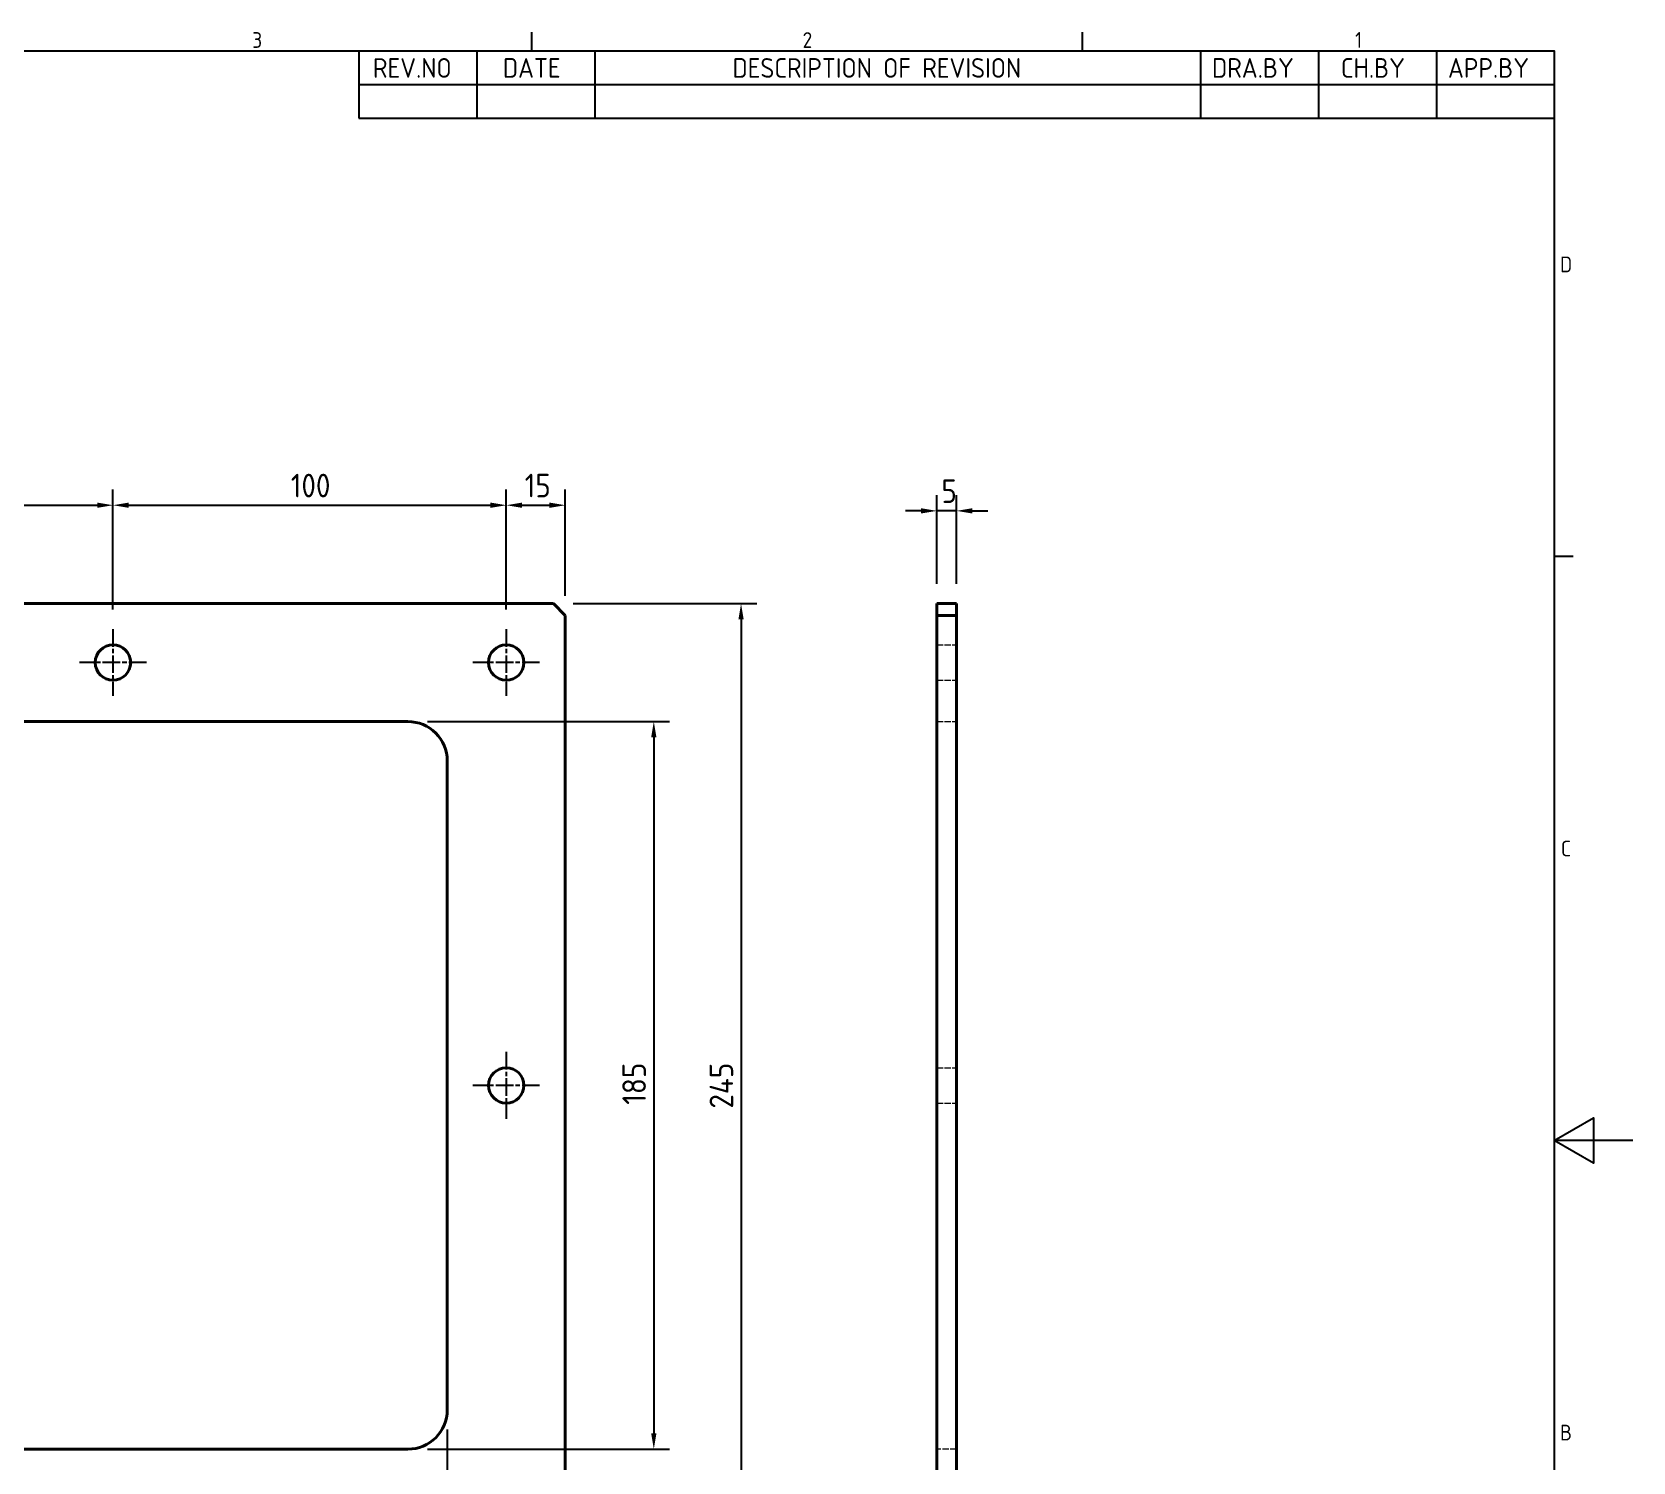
# Model space of a CAD drawing. Header units: millimetres. Extents: x 0 to 840, y 0 to 594.
# Drawn here: x 432.9 to 840, y 215.2 to 578.8 of the extents above; entities that cross this region are included whole.
import ezdxf

# ---------------------------------------------------------------- set-up
doc = ezdxf.new("R2010")
doc.units = ezdxf.units.MM
doc.header["$LTSCALE"] = 2
doc.linetypes.add('CHAIN', pattern=[0.35429999999999995, 0.2362, -0.0295, 0.0591, -0.0295])
doc.linetypes.add('DASHED', pattern=[0.2067, 0.1654, -0.0413])
doc.layers.get('0').update_dxf_attribs({"color": 3, "lineweight": 25})
for name, color, linetype, lineweight in [('가려진 것(ISO)', 2, 'DASHED', 18), ('가시적인 것(ISO)', 3, 'Continuous', 40), ('경계(ISO)', 7, 'Continuous', 25), ('기호(ISO)', 5, 'Continuous', 25), ('중심 표식(ISO)', 1, 'Continuous', 25), ('치수(ISO)', 2, 'Continuous', 25)]:
    doc.layers.add(name, color=color, linetype=linetype, lineweight=lineweight)
doc.styles.add('ISO Proportiona M2B', font='isocp.shx')
doc.styles.add('문자 텍스트_PSTEK_POSCO', font='isocp.shx')
doc.styles.add('치수 텍스트_PSTEK_POSCO', font='isocp.shx')
doc.dimstyles.new('치수_PSTEK_POSCO', dxfattribs={"dimscale": 2, "dimtxt": 3, "dimasz": 2, "dimexe": 2, "dimexo": 2.5, "dimgap": 1, "dimtad": 1, "dimrnd": 1e-08, "dimdsep": 46, "dimtxsty": '치수 텍스트_PSTEK_POSCO', "dimcen": 0.09, "dimdle": 10, "dimclrd": 7, "dimclre": 7, "dimclrt": 2, "dimadec": 1, "dimazin": 2, "dimtfac": 1, "dimtmove": 0, "dimatfit": 3, "dimfxl": 0, "dimtolj": 1, "dimlwd": -1, "dimlwe": -1, "dimarcsym": 0})

# ---------------------------------------------------------------- blocks, each defined once
blk = doc.blocks.new('경계 Default Border')
at = {"layer": '경계(ISO)'}
for p, q in [((280, 287.0000076293945), (280, 289.4000053405762)), ((350, 287.0000076293945), (350, 289.4000053405762)), ((410, 222.7499961853027), (412.400016784668, 222.7499961853027))]:
    blk.add_line(p, q, dxfattribs=at)
at = {"layer": '경계(ISO)', "flags": 128}
for points in [[(10, 10), (10, 287.0000076293945), (410, 287.0000076293945), (410, 10), (10, 10)], [(420, 148.5000038146973), (410, 148.5000038146973), (415, 151.3867473602295), (415, 145.6132507324219), (410, 148.5000038146973)]]:
    blk.add_lwpolyline(points, dxfattribs=at)
at = {"layer": '경계(ISO)', "color": 2, "char_height": 2.000000029802322, "attachment_point": 7, "style": '문자 텍스트_PSTEK_POSCO'}
for s, insert in [('3', (244.4456930345745, 287.3809296778403)), ('2', (314.418492964537, 287.3809296778403)), ('1', (384.6573774223157, 287.4)), ('D', (410.718846771929, 258.8559296629392)), ('C', (410.8296930082771, 184.6059296629392)), ('B', (410.718846771929, 110.3559296629392))]:
    blk.add_mtext(s, dxfattribs=dict(at, insert=insert))
blk = doc.blocks.new('*D23')
at = {"layer": 'Defpoints', "color": 0, "transparency": 16777216}
for p in [(453.4746096493125, 458.4896887799883), (353.4746096493125, 426.9896887799883), (453.4746096493125, 426.9896887799883)]:
    blk.add_point(p, dxfattribs=at)
at = {"layer": '치수(ISO)', "color": 7, "transparency": 16777216}
for p, q in [((353.4746096493125, 431.9896887799883), (353.4746096493125, 462.4896887799883)), ((453.4746096493125, 431.9896887799883), (453.4746096493125, 462.4896887799883)), ((357.4746096493125, 458.4896887799883), (449.4746096493125, 458.4896887799883))]:
    blk.add_line(p, q, dxfattribs=at)
for points in [[(357.4746096493125, 459.156355446655), (357.4746096493125, 457.8230221133216), (353.4746096493125, 458.4896887799883)], [(449.4746096493125, 459.156355446655), (449.4746096493125, 457.8230221133216), (453.4746096493125, 458.4896887799883)]]:
    blk.add_solid(points, dxfattribs=at)
at = {"layer": '치수(ISO)', "color": 2, "transparency": 16777216, "insert": (398.692247444588, 463.4896887799883), "char_height": 6, "attachment_point": 4, "style": '치수 텍스트_PSTEK_POSCO'}
blk.add_mtext('\\A1;100', dxfattribs=at)
blk = doc.blocks.new('*D24')
at = {"layer": 'Defpoints', "color": 0, "transparency": 16777216}
for p in [(553.4746096493125, 458.4896887799883), (453.4746096493125, 426.9896887799883), (553.4746096493125, 426.9896887799883)]:
    blk.add_point(p, dxfattribs=at)
at = {"layer": '치수(ISO)', "color": 7, "transparency": 16777216}
for p, q in [((453.4746096493125, 431.9896887799883), (453.4746096493125, 462.4896887799883)), ((553.4746096493125, 431.9896887799883), (553.4746096493125, 462.4896887799883)), ((457.4746096493125, 458.4896887799883), (549.4746096493125, 458.4896887799883))]:
    blk.add_line(p, q, dxfattribs=at)
for points in [[(457.4746096493125, 459.156355446655), (457.4746096493125, 457.8230221133216), (453.4746096493125, 458.4896887799883)], [(549.4746096493125, 459.156355446655), (549.4746096493125, 457.8230221133216), (553.4746096493125, 458.4896887799883)]]:
    blk.add_solid(points, dxfattribs=at)
at = {"layer": '치수(ISO)', "color": 2, "transparency": 16777216, "insert": (498.692247444588, 463.4896887799883), "char_height": 6, "attachment_point": 4, "style": '치수 텍스트_PSTEK_POSCO'}
blk.add_mtext('\\A1;100', dxfattribs=at)
blk = doc.blocks.new('*D25')
at = {"layer": 'Defpoints', "color": 0, "transparency": 16777216}
for p in [(568.4746096493125, 458.4896887799883), (568.4746096493125, 430.4896887799883), (553.4746096493125, 426.9896887799883)]:
    blk.add_point(p, dxfattribs=at)
at = {"layer": '치수(ISO)', "color": 7, "transparency": 16777216}
for p, q in [((553.4746096493125, 431.9896887799883), (553.4746096493125, 462.4896887799883)), ((568.4746096493125, 435.4896887799883), (568.4746096493125, 462.4896887799883)), ((557.4746096493125, 458.4896887799883), (564.4746096493125, 458.4896887799883))]:
    blk.add_line(p, q, dxfattribs=at)
for points in [[(557.4746096493125, 459.156355446655), (557.4746096493125, 457.8230221133216), (553.4746096493125, 458.4896887799883)], [(564.4746096493125, 459.156355446655), (564.4746096493125, 457.8230221133216), (568.4746096493125, 458.4896887799883)]]:
    blk.add_solid(points, dxfattribs=at)
at = {"layer": '치수(ISO)', "color": 2, "transparency": 16777216, "insert": (558.1703455806005, 463.4896887799883), "char_height": 6, "attachment_point": 4, "style": '치수 텍스트_PSTEK_POSCO'}
blk.add_mtext('\\A1;15', dxfattribs=at)
blk = doc.blocks.new('*D30')
at = {"layer": 'Defpoints', "color": 0, "transparency": 16777216}
for p in [(528.4746096493125, 403.4896887799883), (528.4746096493125, 218.4896887799883), (591.00056706784, 218.4896887799883)]:
    blk.add_point(p, dxfattribs=at)
at = {"layer": '치수(ISO)', "color": 7, "transparency": 16777216}
for p, q in [((533.4746096493125, 403.4896887799883), (595.0005670678402, 403.4896887799883)), ((591.0005670678402, 399.4896887799883), (591.00056706784, 222.4896887799883)), ((533.4746096493125, 218.4896887799883), (595.00056706784, 218.4896887799883))]:
    blk.add_line(p, q, dxfattribs=at)
for points in [[(590.3339004011735, 399.4896887799883), (591.6672337345068, 399.4896887799883), (591.0005670678402, 403.4896887799883)], [(590.3339004011734, 222.4896887799883), (591.6672337345067, 222.4896887799883), (591.00056706784, 218.4896887799883)]]:
    blk.add_solid(points, dxfattribs=at)
at = {"layer": '치수(ISO)', "color": 2, "transparency": 16777216, "insert": (586.00056706784, 306.0654247112764), "char_height": 6, "attachment_point": 4, "rotation": 90, "style": '치수 텍스트_PSTEK_POSCO'}
blk.add_mtext('\\A1;185', dxfattribs=at)
blk = doc.blocks.new('*D31')
at = {"layer": 'Defpoints', "color": 0, "transparency": 16777216}
for p in [(565.4746096493125, 433.4896887799883), (565.4746096493125, 188.4896887799883), (613.1896203939941, 188.4896887799883)]:
    blk.add_point(p, dxfattribs=at)
at = {"layer": '치수(ISO)', "color": 7, "transparency": 16777216}
for p, q in [((570.4746096493125, 433.4896887799883), (617.1896203939942, 433.4896887799883)), ((613.1896203939942, 429.4896887799883), (613.1896203939941, 192.4896887799883)), ((570.4746096493125, 188.4896887799883), (617.1896203939941, 188.4896887799883))]:
    blk.add_line(p, q, dxfattribs=at)
for points in [[(612.5229537273276, 429.4896887799883), (613.8562870606609, 429.4896887799883), (613.1896203939942, 433.4896887799883)], [(612.5229537273275, 192.4896887799883), (613.8562870606607, 192.4896887799883), (613.1896203939941, 188.4896887799883)]]:
    blk.add_solid(points, dxfattribs=at)
at = {"layer": '치수(ISO)', "color": 2, "transparency": 16777216, "insert": (608.189029842813, 305.0892436089142), "char_height": 6, "attachment_point": 4, "rotation": 90, "style": '치수 텍스트_PSTEK_POSCO'}
blk.add_mtext('\\A1;245', dxfattribs=at)
blk = doc.blocks.new('*D32')
at = {"layer": 'Defpoints', "color": 0, "transparency": 16777216}
for p in [(268.4746096493125, 228.4896887799883), (538.4746096493125, 228.4896887799883), (538.4746096493125, 166.8976921444492)]:
    blk.add_point(p, dxfattribs=at)
at = {"layer": '치수(ISO)', "color": 7, "transparency": 16777216}
for p, q in [((268.4746096493125, 223.4896887799883), (268.4746096493125, 162.8976921444492)), ((538.4746096493125, 223.4896887799883), (538.4746096493125, 162.8976921444492)), ((272.4746096493125, 166.8976921444492), (534.4746096493125, 166.8976921444492))]:
    blk.add_line(p, q, dxfattribs=at)
for points in [[(272.4746096493125, 167.5643588111159), (272.4746096493125, 166.2310254777826), (268.4746096493125, 166.8976921444492)], [(534.4746096493125, 167.5643588111159), (534.4746096493125, 166.2310254777826), (538.4746096493125, 166.8976921444492)]]:
    blk.add_solid(points, dxfattribs=at)
at = {"layer": '치수(ISO)', "color": 2, "transparency": 16777216, "insert": (397.9960663422258, 171.8982826956303), "char_height": 6, "attachment_point": 4, "style": '치수 텍스트_PSTEK_POSCO'}
blk.add_mtext('\\A1;270', dxfattribs=at)
blk = doc.blocks.new('*D34')
at = {"layer": 'Defpoints', "color": 0, "transparency": 16777216}
for p in [(662.9696995257598, 457.0624706264268), (662.9696995257598, 433.4896887799883), (667.9696995257598, 433.4896887799883)]:
    blk.add_point(p, dxfattribs=at)
at = {"layer": '치수(ISO)', "color": 7, "transparency": 16777216}
for p, q in [((662.9696995257598, 438.4896887799883), (662.9696995257598, 461.0624706264268)), ((667.9696995257598, 438.4896887799883), (667.9696995257598, 461.0624706264268)), ((658.9696995257598, 457.0624706264268), (654.9696995257598, 457.0624706264268)), ((667.9696995257598, 457.0624706264268), (662.9696995257598, 457.0624706264268)), ((671.9696995257598, 457.0624706264268), (675.9696995257598, 457.0624706264268))]:
    blk.add_line(p, q, dxfattribs=at)
for points in [[(658.9696995257598, 457.7291372930935), (658.9696995257598, 456.3958039597601), (662.9696995257598, 457.0624706264268)], [(671.9696995257598, 457.7291372930935), (671.9696995257598, 456.3958039597601), (667.9696995257598, 457.0624706264268)]]:
    blk.add_solid(points, dxfattribs=at)
at = {"layer": '치수(ISO)', "color": 2, "transparency": 16777216, "insert": (664.1454354570478, 462.0624706264268), "char_height": 6, "attachment_point": 4, "style": '치수 텍스트_PSTEK_POSCO'}
blk.add_mtext('\\A1;5', dxfattribs=at)

msp = doc.modelspace()

# ---------------------------------------------------------------- linework, layer by layer
at = {"layer": '가려진 것(ISO)', "ltscale": 4.761641502380371}
for p, q in [((662.9696995257563, 422.9896887799883), (667.9696995257563, 422.9896887799883)), ((662.9696995257563, 413.9896887799882), (667.9696995257563, 413.9896887799882)), ((662.9696995257489, 403.4896887799883), (667.9696995257489, 403.4896887799883)), ((662.9696995257563, 315.4896887799883), (667.9696995257563, 315.4896887799883)), ((662.9696995257563, 306.4896887799883), (667.9696995257563, 306.4896887799883)), ((667.9696995257489, 218.4896887799883), (662.9696995257489, 218.4896887799883))]:
    msp.add_line(p, q, dxfattribs=at)
at = {"layer": '가시적인 것(ISO)'}
for p, q in [((565.4746096493125, 433.4896887799883), (241.4746096493124, 433.4896887799883)), ((565.4746096493125, 433.4896887799883), (568.4746096493125, 430.4896887799883)), ((667.9696995257598, 433.4896887799883), (662.9696995257598, 433.4896887799883)), ((662.9696995257598, 433.4896887799883), (662.9696995257607, 430.4896887799883)), ((667.9696995257607, 430.4896887799883), (667.9696995257598, 433.4896887799883)), ((568.4746096493125, 191.4896887799883), (568.4746096493125, 430.4896887799883)), ((662.9696995257607, 430.4896887799883), (667.9696995257607, 430.4896887799883)), ((662.9696995257607, 191.4896887799883), (662.9696995257607, 430.4896887799883)), ((667.9696995257607, 191.4896887799883), (667.9696995257607, 430.4896887799883)), ((278.4746096493125, 403.4896887799882), (528.4746096493125, 403.4896887799883)), ((538.4746096493125, 393.4896887799883), (538.4746096493125, 228.4896887799883)), ((528.4746096493125, 218.4896887799883), (278.4746096493125, 218.4896887799883))]:
    msp.add_line(p, q, dxfattribs=at)
for centre in [(453.4746096493125, 418.4896887799883), (553.4746096493125, 418.4896887799883), (553.4746096493125, 310.9896887799883)]:
    msp.add_circle(centre, 4.5, dxfattribs=at)
for centre, start, end in [((528.4746096493125, 393.4896887799883), 0, 90), ((528.4746096493125, 228.4896887799883), 270, 0)]:
    msp.add_arc(centre, 10, start, end, dxfattribs=at)
at = {"layer": '기호(ISO)'}
for p, q in [((516, 574.0000152587891), (820, 574.0000152587891)), ((516, 574.0000152587891), (516, 565.440015258789)), ((546, 574.0000152587891), (546, 565.440015258789)), ((576, 574.0000152587891), (576, 565.440015258789)), ((730, 574.0000152587891), (730, 565.440015258789)), ((760, 574.0000152587891), (760, 565.440015258789)), ((790, 574.0000152587891), (790, 565.440015258789)), ((820, 574.0000152587891), (820, 565.440015258789)), ((516, 565.440015258789), (820, 565.440015258789)), ((516, 565.440015258789), (516, 556.8800152587891)), ((546, 565.440015258789), (546, 556.8800152587891)), ((576, 565.440015258789), (576, 556.8800152587891)), ((730, 565.440015258789), (730, 556.8800152587891)), ((760, 565.440015258789), (760, 556.8800152587891)), ((790, 565.440015258789), (790, 556.8800152587891)), ((820, 565.440015258789), (820, 556.8800152587891)), ((516, 556.8800152587891), (820, 556.8800152587891))]:
    msp.add_line(p, q, dxfattribs=at)
at = {"layer": '중심 표식(ISO)', "linetype": 'CHAIN', "ltscale": 9.445162773132324}
for p, q in [((453.4746096493125, 426.9896887799883), (453.4746096493125, 409.9896887799883)), ((553.4746096493125, 426.9896887799883), (553.4746096493125, 409.9896887799883)), ((461.9746096493125, 418.4896887799883), (444.9746096493124, 418.4896887799883)), ((561.9746096493125, 418.4896887799883), (544.9746096493125, 418.4896887799883)), ((553.4746096493125, 319.4896887799883), (553.4746096493125, 302.4896887799883)), ((561.9746096493125, 310.9896887799883), (544.9746096493125, 310.9896887799883))]:
    msp.add_line(p, q, dxfattribs=at)

# ---------------------------------------------------------------- block references
at = {"xscale": 2, "yscale": 2, "zscale": 2}
msp.add_blockref('경계 Default Border', (0, 0), dxfattribs=at)

# ---------------------------------------------------------------- texts
at = {"layer": '기호(ISO)', "color": 2, "char_height": 5, "attachment_point": 7, "style": 'ISO Proportiona M2B'}
for s, insert in [('REV.NO', (519.5742327364616, 567.1663801006787)), ('DATE', (552.6284635456733, 567.1663801006787)), ('DESCRIPTION OF REVISION', (611.0140408667258, 567.1663801006787)), ('DRA.BY', (732.9514679106408, 567.1663801006787)), ('CH.BY', (765.7285830172234, 567.1663801006787)), ('APP.BY', (792.9554679208808, 567.1663801006787))]:
    msp.add_mtext(s, dxfattribs=dict(at, insert=insert))

# ---------------------------------------------------------------- dimensions: what is measured, and where the dimension line sits
at = {"layer": '치수(ISO)', "color": 7}
for base, p1, p2, angle, override, picture, middle in [((453.4746096493125, 458.4896887799883), (353.4746096493125, 426.9896887799883), (453.4746096493125, 426.9896887799883), 180, {"dimdec": 2, "dimtp": 0, "dimtm": -0, "dimtdec": 2, "dimtofl": 0, "dimatfit": 1}, '*D23', (403.4946096493125, 458.4896887799883)), ((553.4746096493125, 458.4896887799883), (453.4746096493125, 426.9896887799883), (553.4746096493125, 426.9896887799883), 180, {"dimdec": 2, "dimtp": 0, "dimtm": -0, "dimtdec": 2, "dimtofl": 0, "dimatfit": 1}, '*D24', (503.4946096493125, 458.4896887799883)), ((568.4746096493125, 458.4896887799883), (553.4746096493125, 426.9896887799883), (568.4746096493125, 430.4896887799883), 180, {"dimdec": 2, "dimtp": 0, "dimtm": -0, "dimtdec": 2, "dimtofl": 0, "dimatfit": 1}, '*D25', (560.9946096493125, 458.4896887799883)), ((662.9696995257598, 457.0624706264268), (667.9696995257598, 433.4896887799883), (662.9696995257598, 433.4896887799883), 180, {"dimdec": 2, "dimtp": 0, "dimtm": -0, "dimtdec": 2, "dimtofl": 1, "dimatfit": 1}, '*D34', (665.4696995257598, 457.0624706264268)), ((613.1896203939941, 188.4896887799883), (565.4746096493125, 433.4896887799883), (565.4746096493125, 188.4896887799883), 90, {"dimdec": 2, "dimtp": 0, "dimtm": -0, "dimtdec": 2, "dimtofl": 0, "dimatfit": 1}, '*D31', (613.1896203939941, 310.9896887799883)), ((591.00056706784, 218.4896887799883), (528.4746096493125, 403.4896887799883), (528.4746096493125, 218.4896887799883), 270, {"dimdec": 2, "dimtp": 0, "dimtm": -0, "dimtdec": 2, "dimtofl": 0, "dimatfit": 1}, '*D30', (591.00056706784, 310.9896887799883))]:
    dim = msp.add_linear_dim(base=base, p1=p1, p2=p2, angle=angle, dimstyle='치수_PSTEK_POSCO', override=override, dxfattribs=at)
    dim.commit()
    dim.dimension.update_dxf_attribs({"geometry": picture, "text_midpoint": middle, "dimtype": 160})
dim = msp.add_linear_dim(base=(538.4746096493125, 166.8976921444492), p1=(268.4746096493125, 228.4896887799883), p2=(538.4746096493125, 228.4896887799883), dimstyle='치수_PSTEK_POSCO', override={"dimdec": 2, "dimtp": 0, "dimtm": -0, "dimtdec": 2, "dimtofl": 0, "dimatfit": 1}, dxfattribs=at)
dim.commit()
dim.dimension.update_dxf_attribs({"geometry": '*D32', "text_midpoint": (403.4746096493125, 166.8976921444492), "dimtype": 160})

doc.saveas('drawing.dxf')
